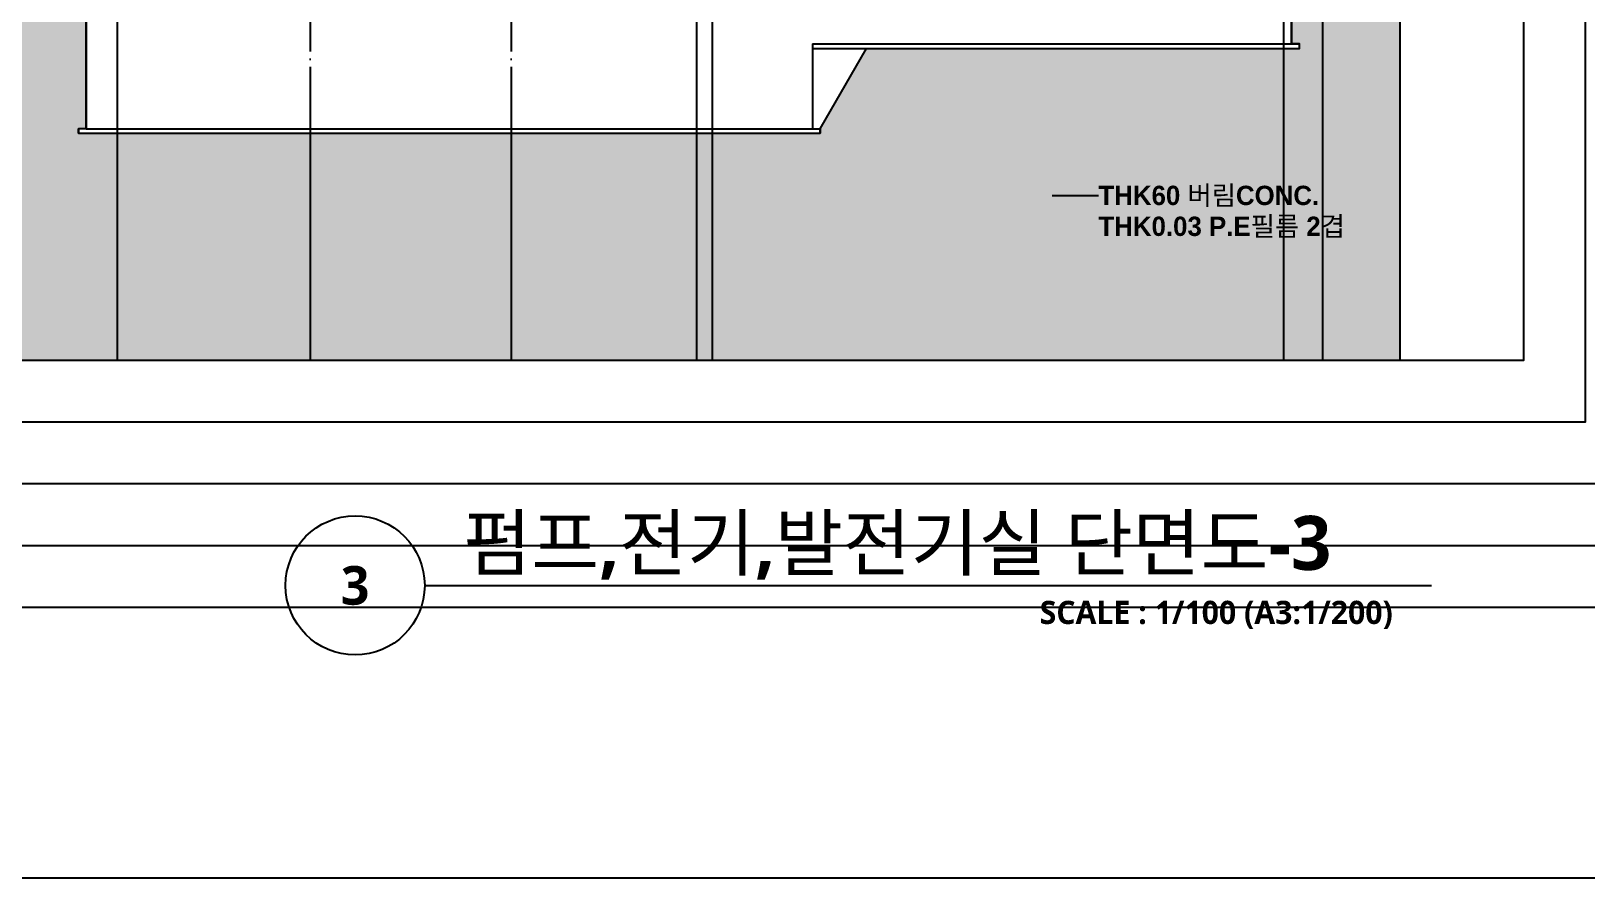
# Model space of a CAD drawing. Header units: millimetres. Extents: x 0 to 168000, y 0 to 59400.
# Drawn here: x 131906 to 152027, y 0 to 10966 of the extents above; entities that cross this region are included whole.
import ezdxf
from ezdxf.enums import TextEntityAlignment as Align

# ---------------------------------------------------------------- set-up
doc = ezdxf.new("R2010")
doc.units = ezdxf.units.MM
doc.header["$LTSCALE"] = 100
doc.linetypes.add('CEN', pattern=[62, 60, -1, 0, -1])
doc.linetypes.add('주단면도-1$0$STD_CENTER', pattern=[66, 60, -2, 2, -2])
doc.layers.get('Defpoints').update_dxf_attribs({"color": 153})
for name, color, linetype in [('A-ANNO-TITL', 7, 'Continuous'), ('A-CEN', 1, 'CEN'), ('A-MKXS-TEXT1', 3, 'Continuous'), ('AA-XXXX-TXT1', 2, 'Continuous'), ('land-sol', 252, 'Continuous'), ('Leader', 7, 'Continuous'), ('주단면도-1$0$A-FIN-TYP1', 6, 'Continuous'), ('주단면도-1$0$A-ST-AXIS-CEN', 252, '주단면도-1$0$STD_CENTER'), ('주단면도-1$0$A-ST-CONC', 2, 'Continuous')]:
    doc.layers.add(name, color=color, linetype=linetype)
doc.layers.add('G(그리드1)', color=185, linetype='Continuous', plot=False)
doc.styles.add('2020음성 1차', font='나눔고딕Bold.ttf')
doc.styles.add('SH_진천_나눔', font='')
doc.styles.get('SH_진천_나눔').set_extended_font_data('NanumGothic', bold=True)

# ---------------------------------------------------------------- blocks, each defined once
blk = doc.blocks.new('*U9288')
at = {"layer": 'A-ANNO-TITL'}
blk.add_line((0, 0), (6514, 0), dxfattribs=at)
blk.add_circle((-450, 0), 450, dxfattribs=at)
at = {"layer": 'AA-XXXX-TXT1', "style": 'SH_진천_나눔'}
blk.add_attdef('DWG.TITLE', (250, 100), '', height=350, dxfattribs=at)
at = {"layer": 'AA-XXXX-TXT1', "color": 7, "style": 'SH_진천_나눔'}
blk.add_attdef('NO1', text='', height=300, dxfattribs=at).set_placement((-450, 0), align=Align.MIDDLE)
at = {"layer": 'AA-XXXX-TXT1', "style": 'SH_진천_나눔'}
blk.add_attdef('SCALE', text='', height=150, dxfattribs=at).set_placement((6264, -100), align=Align.TOP_RIGHT)

msp = doc.modelspace()

# ---------------------------------------------------------------- hatches: boundary and pattern name
at = {"layer": 'land-sol', "transparency": 33554687}
h = msp.add_hatch(color=256, dxfattribs=at)
h.dxf.hatch_style = 1
h.paths.add_polyline_path([(130518.8, 22502), (132618.8, 22502), (132618.8, 9702), (132518.8, 9702), (132518.8, 9642), (142118.8, 9642), (142118.8, 9702), (142719.2, 10742), (148318.8, 10742), (148318.8, 10802), (148218.8, 10802), (148218.8, 11592), (149618.8, 11592), (149618.8, 6702), (130518.8, 6702)])

# ---------------------------------------------------------------- linework, layer by layer
at = {"layer": 'A-CEN'}
for p, q in [((140718.8, 24102), (140718.8, 6702)), ((148118.8, 6702), (148118.8, 24102)), ((135518.8, 16702), (135518.8, 6702)), ((138118.8, 16702), (138118.8, 6702))]:
    msp.add_line(p, q, dxfattribs=at)
at = {"layer": 'Defpoints'}
msp.add_lwpolyline([(168000, 0), (168000, 59400), (84000, 59400), (84000, 0)], close=True, dxfattribs=at)
at = {"layer": 'G(그리드1)'}
for points in [[(125718.8, 27302), (154418.8, 27302), (154418.8, 3502), (125718.8, 3502)], [(126518.8, 26502), (153618.8, 26502), (153618.8, 4302), (126518.8, 4302)], [(127318.8, 25702), (152818.8, 25702), (152818.8, 5102), (127318.8, 5102)], [(128118.8, 24902), (152018.8, 24902), (152018.8, 5902), (128118.8, 5902)], [(128918.8, 24102), (151218.8, 24102), (151218.8, 6702), (128918.8, 6702)], [(130518.8, 22502), (149618.8, 22502), (149618.8, 6702), (130518.8, 6702)], [(130518.8, 22502), (132618.8, 22502), (132618.8, 9702), (132518.8, 9702), (132518.8, 9642), (142118.8, 9642), (142118.8, 9702), (142719.2, 10742), (148318.8, 10742), (148318.8, 10802), (148218.8, 10802), (148218.8, 11592), (149618.8, 11592), (149618.8, 6702), (130518.8, 6702)]]:
    msp.add_lwpolyline(points, close=True, dxfattribs=at)
at = {"layer": 'Leader'}
msp.add_line((145118.8, 8838.1), (145718.8, 8838.1), dxfattribs=at)
msp.add_lwpolyline([(145118.8, 10802, 0, 55.6, 0), (145118.8, 10635.4, 0, 0, 0), (145118.8, 8438.1, 0, 0, 0), (145718.8, 8438.1, 0, 0, 0)], format="xyseb", dxfattribs=at)
at = {"layer": '주단면도-1$0$A-FIN-TYP1'}
for p, q in [((142018.8, 10742), (148318.8, 10742)), ((142118.8, 9702), (142719.2, 10742)), ((148218.8, 10802), (148318.8, 10802)), ((148318.8, 10742), (148318.8, 10802)), ((132618.8, 9702), (132518.8, 9702)), ((132518.8, 9642), (132518.8, 9702)), ((132518.8, 9642), (142118.8, 9642))]:
    msp.add_line(p, q, dxfattribs=at)
msp.add_lwpolyline([(142018.8, 9702), (142118.8, 9702), (142118.8, 9642)], dxfattribs=at)
at = {"layer": '주단면도-1$0$A-ST-AXIS-CEN', "linetype": 'Continuous'}
for p, q in [((133018.8, 24102), (133018.8, 6702)), ((140518.8, 24102), (140518.8, 6702)), ((148618.8, 24102), (148618.8, 6702))]:
    msp.add_line(p, q, dxfattribs=at)
at = {"layer": '주단면도-1$0$A-ST-CONC'}
for p, q in [((132618.8, 9702), (132618.8, 20472)), ((148218.8, 12602), (148218.8, 10802)), ((142018.8, 10802), (142018.8, 9702)), ((142018.8, 10802), (148218.8, 10802)), ((132618.8, 9702), (142018.8, 9702))]:
    msp.add_line(p, q, dxfattribs=at)

# ---------------------------------------------------------------- block references
ref = msp.add_blockref('*U9288', (136999.4, 3788.2), dxfattribs=dict(xscale=2, yscale=2, zscale=2))
ref.add_attrib('SCALE', 'SCALE : 1/100 (A3:1/200)', dxfattribs={"layer": 'A-ANNO-TITL', "height": 300, "style": 'SH_진천_나눔'}).set_placement((149528.1, 3588.2), align=Align.TOP_RIGHT)
ref.add_attrib('DWG.TITLE', '펌프,전기,발전기실 단면도-3', (137499.4, 3988.2), dxfattribs={"layer": 'A-ANNO-TITL', "height": 700, "style": 'SH_진천_나눔'})
ref.add_attrib('NO1', '3', dxfattribs={"layer": 'A-ANNO-TITL', "color": 7, "height": 500, "style": 'SH_진천_나눔'}).set_placement((136099.4, 3788.2), align=Align.MIDDLE)

# ---------------------------------------------------------------- texts
at = {"layer": 'A-MKXS-TEXT1', "style": '2020음성 1차'}
for s, p in [('THK60 버림CONC.', (145718.8, 8838.1)), ('THK0.03 P.E필름 2겹', (145718.8, 8438.1))]:
    msp.add_text(s, height=250, dxfattribs=at).set_placement(p, align=Align.MIDDLE_LEFT)

doc.saveas('drawing.dxf')
